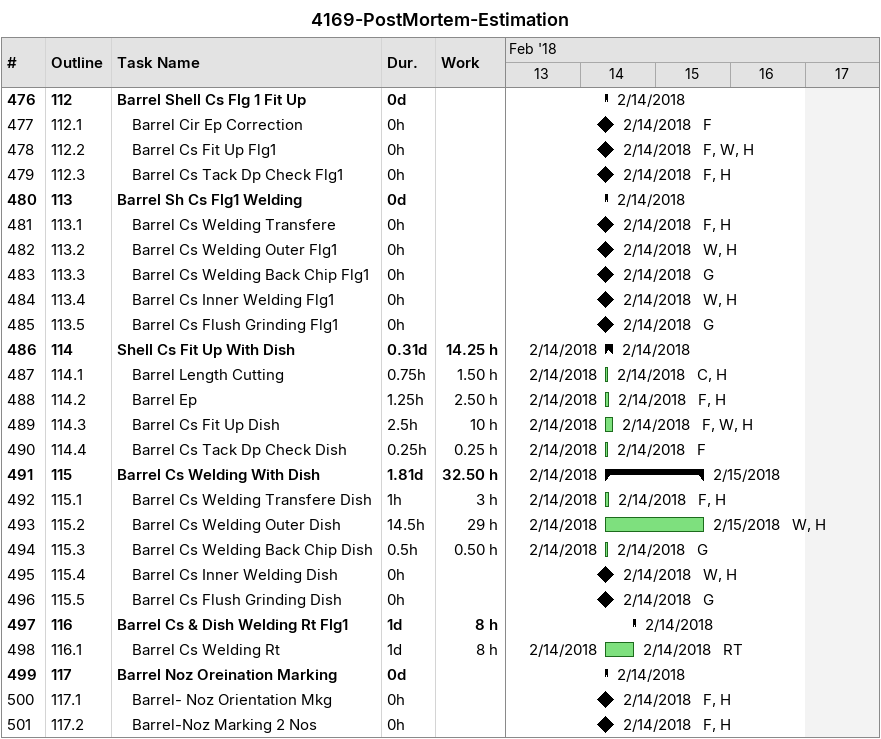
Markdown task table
4169-PostMortem-Estimation

| ID | WBS | Task | Duration | Start | Finish | Resources | Work (h) |
|---|---|---|---|---|---|---|---|
| 476 | 112 | **Barrel Shell Cs Flg 1 Fit Up** | 0d | 2018-02-14 | 2018-02-14 |  |  |
| 477 | 112.1 | Barrel Cir Ep Correction | 0h | 2018-02-14 | 2018-02-14 | F |  |
| 478 | 112.2 | Barrel Cs Fit Up Flg1 | 0h | 2018-02-14 | 2018-02-14 | F, W, H |  |
| 479 | 112.3 | Barrel Cs Tack Dp Check Flg1 | 0h | 2018-02-14 | 2018-02-14 | F, H |  |
| 480 | 113 | **Barrel Sh Cs Flg1 Welding** | 0d | 2018-02-14 | 2018-02-14 |  |  |
| 481 | 113.1 | Barrel Cs Welding Transfere | 0h | 2018-02-14 | 2018-02-14 | F, H |  |
| 482 | 113.2 | Barrel Cs Welding Outer Flg1 | 0h | 2018-02-14 | 2018-02-14 | W, H |  |
| 483 | 113.3 | Barrel Cs Welding Back Chip Flg1 | 0h | 2018-02-14 | 2018-02-14 | G |  |
| 484 | 113.4 | Barrel Cs Inner Welding Flg1 | 0h | 2018-02-14 | 2018-02-14 | W, H |  |
| 485 | 113.5 | Barrel Cs Flush Grinding Flg1 | 0h | 2018-02-14 | 2018-02-14 | G |  |
| 486 | 114 | **Shell Cs Fit Up With Dish** | 0.31d | 2018-02-14 | 2018-02-14 |  | 14.25 |
| 487 | 114.1 | Barrel Length Cutting | 0.75h | 2018-02-14 | 2018-02-14 | C, H | 1.50 |
| 488 | 114.2 | Barrel Ep | 1.25h | 2018-02-14 | 2018-02-14 | F, H | 2.50 |
| 489 | 114.3 | Barrel Cs Fit Up Dish | 2.5h | 2018-02-14 | 2018-02-14 | F, W, H | 10 |
| 490 | 114.4 | Barrel Cs Tack Dp Check Dish | 0.25h | 2018-02-14 | 2018-02-14 | F | 0.25 |
| 491 | 115 | **Barrel Cs Welding With Dish** | 1.81d | 2018-02-14 | 2018-02-15 |  | 32.50 |
| 492 | 115.1 | Barrel Cs Welding Transfere Dish | 1h | 2018-02-14 | 2018-02-14 | F, H | 3 |
| 493 | 115.2 | Barrel Cs Welding Outer Dish | 14.5h | 2018-02-14 | 2018-02-15 | W, H | 29 |
| 494 | 115.3 | Barrel Cs Welding Back Chip Dish | 0.5h | 2018-02-14 | 2018-02-14 | G | 0.50 |
| 495 | 115.4 | Barrel Cs Inner Welding Dish | 0h | 2018-02-14 | 2018-02-14 | W, H |  |
| 496 | 115.5 | Barrel Cs Flush Grinding Dish | 0h | 2018-02-14 | 2018-02-14 | G |  |
| 497 | 116 | **Barrel Cs & Dish Welding Rt Flg1** | 1d | 2018-02-14 | 2018-02-14 |  | 8 |
| 498 | 116.1 | Barrel Cs Welding Rt | 1d | 2018-02-14 | 2018-02-14 | RT | 8 |
| 499 | 117 | **Barrel Noz Oreination Marking** | 0d | 2018-02-14 | 2018-02-14 |  |  |
| 500 | 117.1 | Barrel- Noz Orientation Mkg | 0h | 2018-02-14 | 2018-02-14 | F, H |  |
| 501 | 117.2 | Barrel-Noz Marking 2 Nos | 0h | 2018-02-14 | 2018-02-14 | F, H |  |
